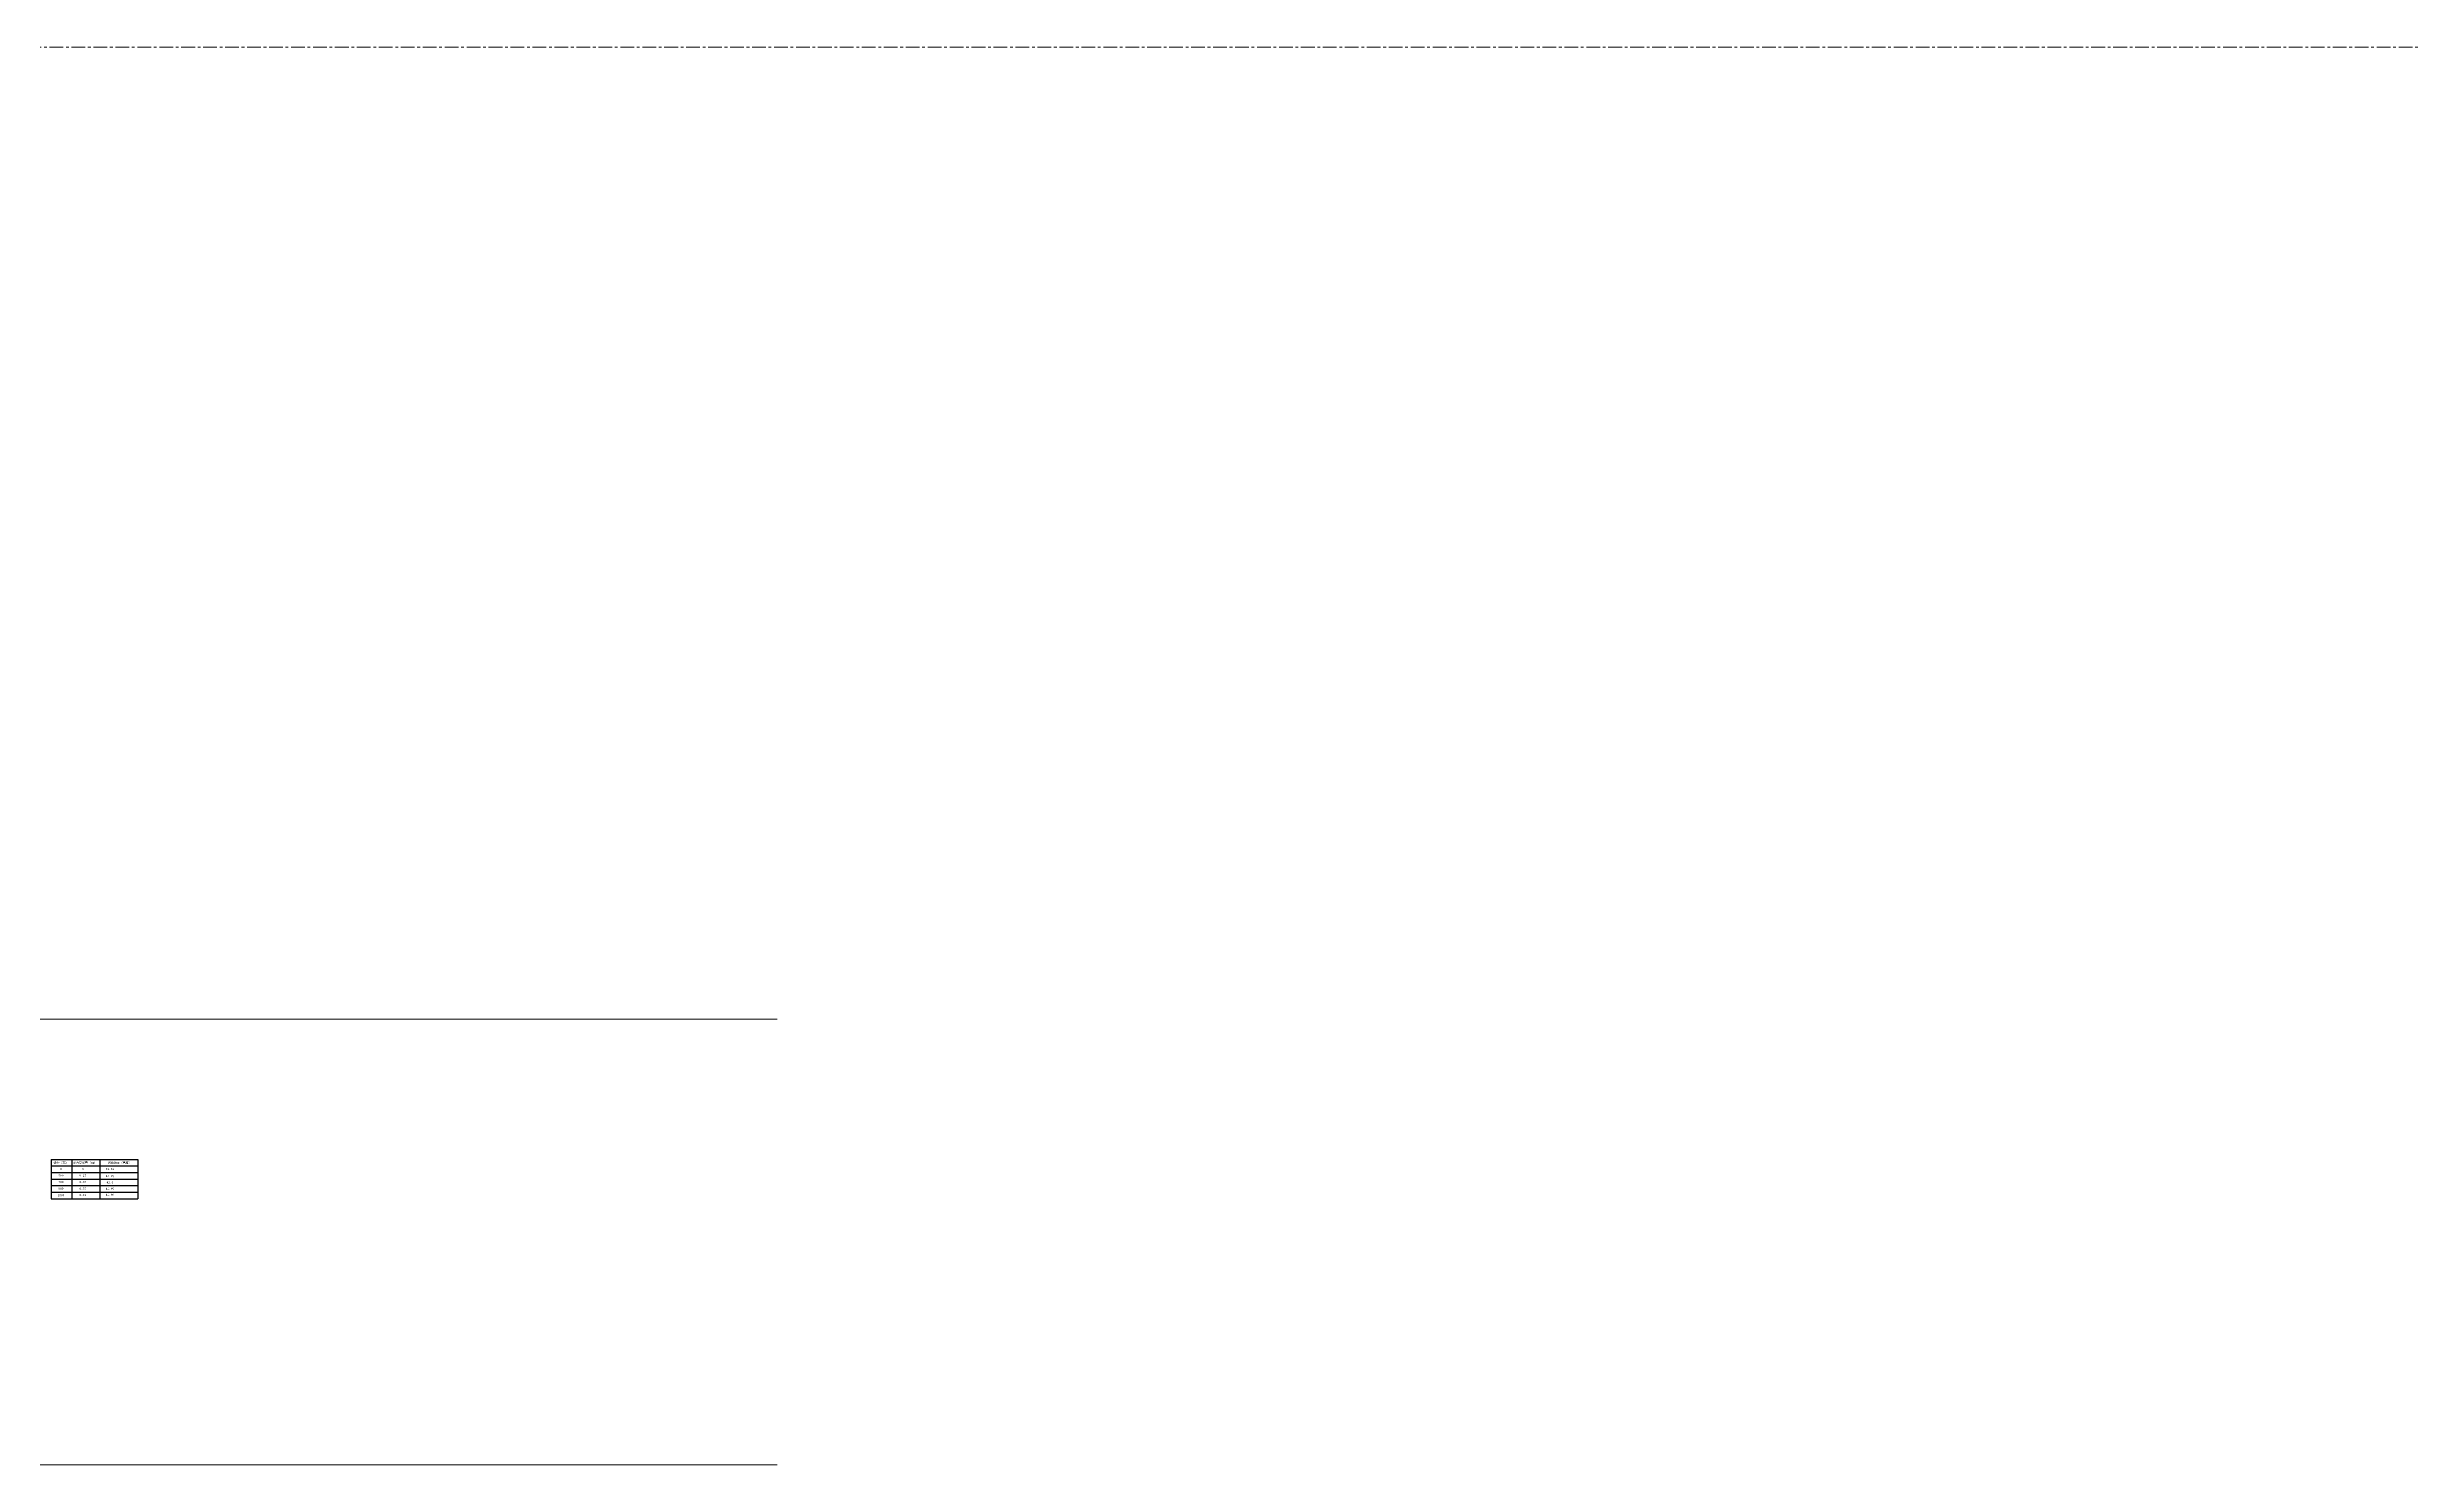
# Model space of a CAD drawing. Header units: millimetres. Extents: x 2517 to 6633, y 792 to 3241.
# Drawn here: x 3476 to 4024, y 1438 to 1766 of the extents above; entities that cross this region are included whole.
import ezdxf

# ---------------------------------------------------------------- set-up
doc = ezdxf.new("R2010")
doc.units = ezdxf.units.MM
doc.linetypes.add('CENTER', pattern=[50.8, 31.75, -6.35, 6.35, -6.35])
for name, color, linetype, lineweight in [('中心线', 1, 'CENTER', 9), ('实线', 7, 'Continuous', 25), ('尺寸标注', 2, 'Continuous', 9)]:
    doc.layers.add(name, color=color, linetype=linetype, lineweight=lineweight)
doc.styles.get("Standard").update_dxf_attribs({"font": 'simfang.ttf'})

msp = doc.modelspace()

# ---------------------------------------------------------------- linework, layer by layer
at = {"layer": '中心线', "ltscale": 0.1}
msp.add_line((2516.9015, 1765.979), (4431.2233, 1765.979), dxfattribs=at)
at = {"layer": '实线', "ltscale": 0.1}
for p, q in [((3477.4232, 1508.671), (3497.4832, 1508.671)), ((3477.4232, 1508.671), (3477.4232, 1499.5766)), ((3477.4232, 1507.1552), (3497.4832, 1507.1552)), ((3477.4232, 1505.6395), (3497.4832, 1505.6395)), ((3482.1723, 1508.671), (3482.1723, 1499.5766)), ((3488.636, 1508.671), (3488.636, 1499.5766)), ((3497.4832, 1508.671), (3497.4832, 1499.5766)), ((3477.4232, 1504.1238), (3497.4832, 1504.1238)), ((3477.4232, 1502.608), (3497.4832, 1502.608)), ((3477.4232, 1501.0923), (3497.4832, 1501.0923)), ((3477.4232, 1499.5766), (3497.4832, 1499.5766))]:
    msp.add_line(p, q, dxfattribs=at)
at = {"layer": '尺寸标注', "ltscale": 0.2}
for p, q in [((3054.3981, 1541.131), (3645.4033, 1541.131)), ((3054.3981, 1438.0325), (3645.4033, 1438.0325))]:
    msp.add_line(p, q, dxfattribs=at)

# ---------------------------------------------------------------- texts
at = {"layer": '实线', "char_height": 0.49, "width": 6.44035, "attachment_point": 5}
for s, insert in [('受力（克）', (3479.6643, 1507.8431)), ('500', (3479.6643, 1504.9481)), ('0', (3479.6643, 1506.4638)), ('受力变形量（mm）', (3485.2216, 1507.8431)), ('0.27', (3484.7168, 1504.9481)), ('0', (3484.8091, 1506.4638)), ('42.32', (3490.9921, 1506.4638)), ('试验数据（高度）', (3493.2448, 1507.8431)), ('1000', (3479.6643, 1500.4009)), ('900', (3479.6643, 1501.9166)), ('700', (3479.6643, 1503.4323)), ('0.32', (3484.7168, 1503.4323)), ('0.37', (3484.7168, 1501.8877)), ('0.42', (3484.7168, 1500.4352)), ('42.05', (3490.9921, 1504.7998)), ('41.95', (3490.9921, 1501.8656)), ('41.90', (3490.9921, 1500.4769)), ('42.0', (3490.9921, 1503.3261))]:
    msp.add_mtext(s, dxfattribs=dict(at, insert=insert))

doc.saveas('drawing.dxf')
